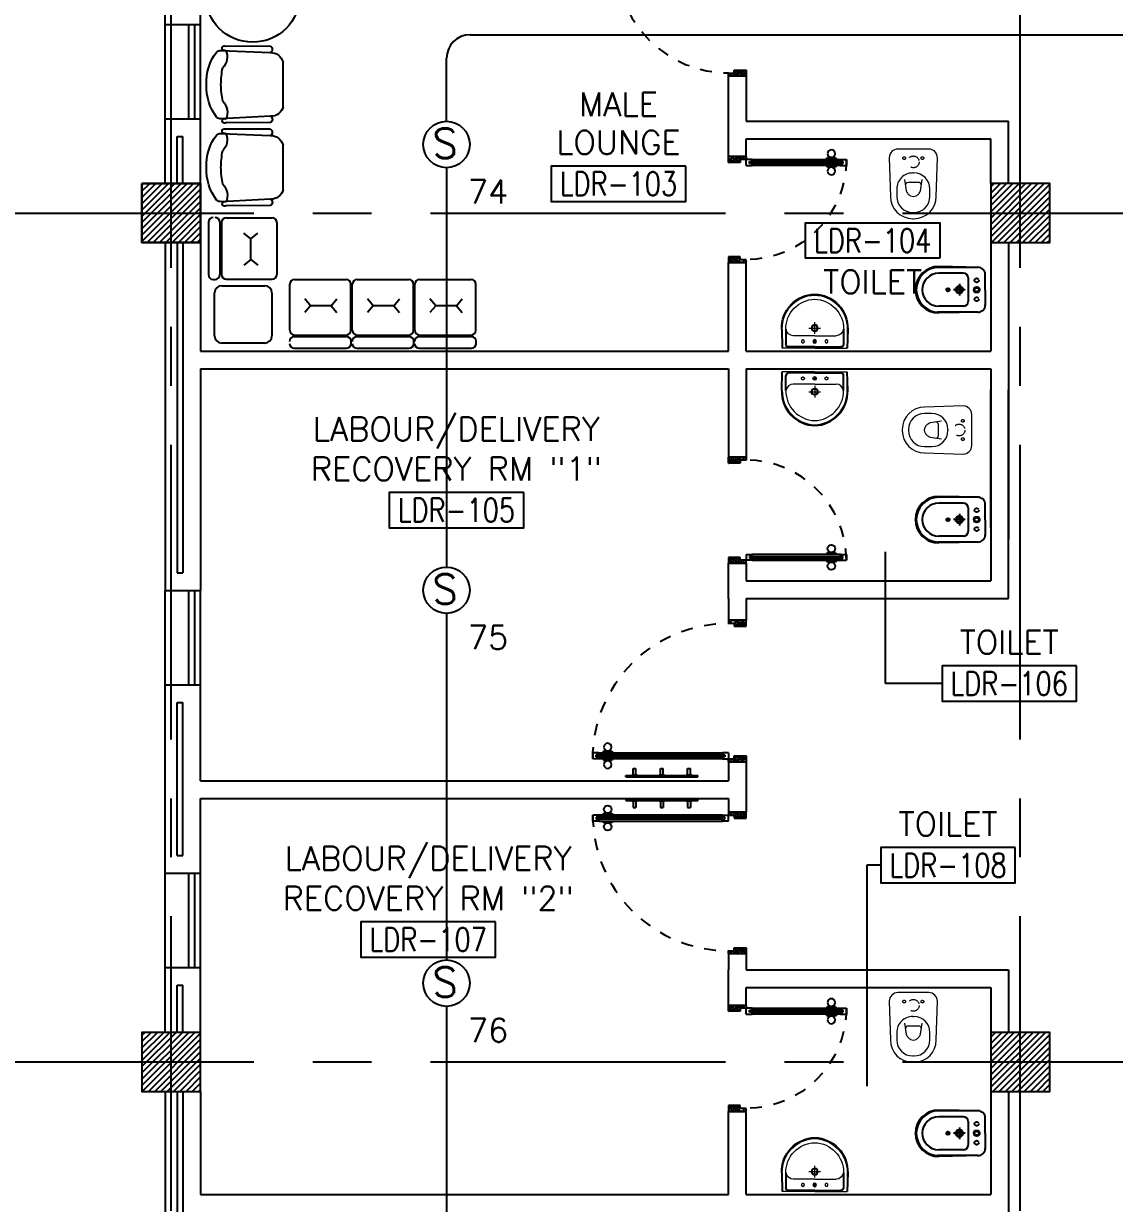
# Model space of a CAD drawing. Extents: x -0.4 to 91.9, y -1.1 to 78.4.
# Drawn here: x 8.9 to 18.15, y 18.95 to 28.96 of the extents above; entities that cross this region are included whole.
import ezdxf
from ezdxf.enums import TextEntityAlignment as Align

# ---------------------------------------------------------------- set-up
doc = ezdxf.new("R2010")
doc.units = 0
doc.header["$MEASUREMENT"] = 0
doc.header["$PDMODE"] = 34
for name, pattern in [('CENTERX2', [4, 2.5, -0.5, 0.5, -0.5]), ('DASHED', [0.75, 0.5, -0.25]), ('HIDDEN', [0.375, 0.25, -0.125]), ('HIDDEN2', [0.1875, 0.125, -0.0625])]:
    doc.linetypes.add(name, pattern=pattern)
doc.layers.get('0').update_dxf_attribs({"color": 11, "linetype": 'CONTINUOUS'})
doc.layers.get('DEFPOINTS').update_dxf_attribs({"color": 11, "linetype": 'CONTINUOUS'})
for name, color, linetype in [('AX-DIM', 11, 'CONTINUOUS'), ('AXES', 11, 'CENTERX2'), ('COL', 11, 'CONTINUOUS'), ('DOOR', 11, 'CONTINUOUS'), ('E-FIRE', 4, 'CONTINUOUS'), ('E-WIRE', 4, 'CONTINUOUS'), ('FIX', 11, 'CONTINUOUS'), ('HAT', 11, 'CONTINUOUS'), ('INSUL', 11, 'CONTINUOUS'), ('NON-MEDICAL', 11, 'CONTINUOUS'), ('RM-BOX', 11, 'CONTINUOUS'), ('RM-NAME', 11, 'CONTINUOUS'), ('RM-NO', 11, 'CONTINUOUS'), ('WALL', 11, 'CONTINUOUS'), ('WIN', 11, 'CONTINUOUS')]:
    doc.layers.add(name, color=color, linetype=linetype)
doc.styles.add('ROMANS', font='ROMANS.shx', dxfattribs={"width": 0.6})
doc.dimstyles.new('STANDARD in', dxfattribs={"dimtxt": 0.24, "dimasz": 0.1, "dimexe": 0.07, "dimexo": 0.05, "dimgap": 0.05, "dimtad": 1, "dimdec": 0, "dimlfac": 1000, "dimzin": 0, "dimdsep": 46, "dimtxsty": 'ROMANS', "dimblk": 'ARCHTICK', "dimcen": 0.05, "dimdle": 0.05, "dimclrd": 7, "dimclre": 7, "dimclrt": 2, "dimadec": 0, "dimazin": 0, "dimtfac": 1, "dimtdec": 0, "dimtmove": 2, "dimatfit": 3, "dimldrblk": 'ARCHTICK', "dimfxl": 0, "dimtolj": 1, "dimtzin": 0, "dimarcsym": 0})

# ---------------------------------------------------------------- blocks, each defined once
blk = doc.blocks.new('*X77')
at = {"color": 0}
for p, q in [((31339, 132685), (31804, 133150)), ((31339, 132738), (31751, 133150)), ((31339, 132791), (31698, 133150)), ((31339, 132844), (31645, 133150)), ((31339, 132897), (31592, 133150)), ((31339, 132950), (31538, 133150)), ((31339, 133003), (31485, 133150)), ((31339, 133057), (31432, 133150)), ((31339, 133110), (31379, 133150)), ((31357, 132650), (31839, 133132)), ((31410, 132650), (31839, 133079)), ((31463, 132650), (31839, 133026)), ((31516, 132650), (31839, 132973)), ((31569, 132650), (31839, 132920)), ((31622, 132650), (31839, 132867)), ((31675, 132650), (31839, 132814)), ((31728, 132650), (31839, 132761)), ((31781, 132650), (31839, 132708)), ((31834, 132650), (31839, 132655))]:
    blk.add_line(p, q, dxfattribs=at)
blk = doc.blocks.new('*X76')
at = {"color": 0}
for p, q in [((24139, 132698), (24591, 133150)), ((24139, 132751), (24538, 133150)), ((24139, 132804), (24485, 133150)), ((24139, 132857), (24432, 133150)), ((24139, 132910), (24379, 133150)), ((24139, 132963), (24326, 133150)), ((24139, 133016), (24273, 133150)), ((24139, 133069), (24220, 133150)), ((24139, 133122), (24167, 133150)), ((24144, 132650), (24639, 133145)), ((24197, 132650), (24639, 133092)), ((24250, 132650), (24639, 133039)), ((24303, 132650), (24639, 132986)), ((24356, 132650), (24639, 132933)), ((24409, 132650), (24639, 132880)), ((24462, 132650), (24639, 132827)), ((24515, 132650), (24639, 132774)), ((24568, 132650), (24639, 132720)), ((24621, 132650), (24639, 132667))]:
    blk.add_line(p, q, dxfattribs=at)
blk = doc.blocks.new('*X71')
at = {"color": 0}
for p, q in [((31339, 139898), (31791, 140350)), ((31339, 139951), (31738, 140350)), ((31339, 140004), (31685, 140350)), ((31339, 140057), (31632, 140350)), ((31339, 140110), (31579, 140350)), ((31339, 140163), (31526, 140350)), ((31339, 140216), (31473, 140350)), ((31339, 140269), (31420, 140350)), ((31339, 140322), (31367, 140350)), ((31344, 139850), (31839, 140345)), ((31397, 139850), (31839, 140292)), ((31450, 139850), (31839, 140239)), ((31503, 139850), (31839, 140186)), ((31556, 139850), (31839, 140133)), ((31609, 139850), (31839, 140080)), ((31662, 139850), (31839, 140027)), ((31715, 139850), (31839, 139974)), ((31768, 139850), (31839, 139920)), ((31821, 139850), (31839, 139867))]:
    blk.add_line(p, q, dxfattribs=at)
blk = doc.blocks.new('*X70')
at = {"color": 0}
for p, q in [((24139, 139857), (24632, 140350)), ((24139, 139910), (24579, 140350)), ((24139, 139963), (24526, 140350)), ((24139, 140016), (24473, 140350)), ((24139, 140069), (24420, 140350)), ((24139, 140122), (24367, 140350)), ((24139, 140175), (24314, 140350)), ((24139, 140228), (24260, 140350)), ((24139, 140282), (24207, 140350)), ((24139, 140335), (24154, 140350)), ((24185, 139850), (24639, 140304)), ((24238, 139850), (24639, 140251)), ((24291, 139850), (24639, 140198)), ((24344, 139850), (24639, 140145)), ((24397, 139850), (24639, 140092)), ((24450, 139850), (24639, 140039)), ((24503, 139850), (24639, 139986)), ((24556, 139850), (24639, 139933)), ((24609, 139850), (24639, 139880))]:
    blk.add_line(p, q, dxfattribs=at)
blk = doc.blocks.new('_ARCHTICK')
at = {"color": 0, "linetype": 'ByBlock', "const_width": 0.15}
blk.add_lwpolyline([(-0.5, -0.5), (0.5, 0.5)], dxfattribs=at)
blk = doc.blocks.new('*D167')
at = {"layer": 'AX-DIM', "color": 7, "lineweight": -2, "ltscale": 0.3}
for p, q in [((1.683, 5.45), (1.683, 64.87)), ((9.805, 64.82), (1.613, 64.82)), ((10.483, 5.5), (1.613, 5.5))]:
    blk.add_line(p, q, dxfattribs=at)
at = {"layer": 'DEFPOINTS', "color": 0, "ltscale": 0.3}
for p in [(1.683, 64.82), (9.855, 64.82), (10.533, 5.5)]:
    blk.add_point(p, dxfattribs=at)
at = {"layer": 'AX-DIM', "color": 7, "lineweight": -2, "ltscale": 0.3, "xscale": 0.1, "yscale": 0.1, "zscale": 0.1}
for p, rotation in [((1.683, 64.82), 90), ((1.683, 5.5), 270)]:
    blk.add_blockref('_ARCHTICK', p, dxfattribs=dict(at, rotation=rotation))
at = {"layer": 'AX-DIM', "color": 2, "ltscale": 0.3, "insert": (1.513, 35.16), "char_height": 0.24, "attachment_point": 5, "rotation": 90, "style": 'ROMANS'}
blk.add_mtext('\\A1;59320', dxfattribs=at)
blk = doc.blocks.new('COL50')
at = {"layer": 'COL'}
blk.add_lwpolyline([(-250, 250), (-250, -250), (250, -250), (250, 250)], close=True, dxfattribs=at)
blk = doc.blocks.new('RM1')
at = {"layer": 'RM-BOX'}
blk.add_lwpolyline([(570, -200), (-570, -200), (-570, -500), (570, -500)], close=True, dxfattribs=at)
at = {"layer": 'RM-NAME', "style": 'ROMANS'}
for tag, p in [('ROOMNAME1', (0, 324)), ('ROOMNAME2', (0, 0))]:
    blk.add_attdef(tag, text='', height=200, dxfattribs=at).set_placement(p, align=Align.MIDDLE)
at = {"layer": 'RM-NO', "style": 'ROMANS', "width": 0.8}
blk.add_attdef('ROOMNO', text='', height=200, dxfattribs=at).set_placement((0, -350), align=Align.MIDDLE)
blk = doc.blocks.new('DOOR90')
at = {"layer": 'DOOR', "color": 0, "linetype": 'ByBlock'}
for p, q in [((-150, 0), (-150, -25)), ((-150, 0), (0, 0)), ((0, -50), (0, 0)), ((-1000, -25), (-1000, -75)), ((-1000, -75), (-1000, -25)), ((-950, -25), (-1000, -25)), ((-950, -75), (-1000, -75)), ((-970, -42), (-970, -58)), ((-950, -42), (-970, -42)), ((-950, -58), (-970, -58)), ((-950, -25), (-950, -42)), ((-950, -58), (-950, -75)), ((-918, -25), (-918, -18)), ((-828, -18), (-918, -18)), ((-918, -75), (-918, -82)), ((-828, -82), (-918, -82)), ((-905, -18), (-905, -9)), ((-905, -9), (-840, -9)), ((-905, -18), (-840, -18)), ((-905, -82), (-905, -91)), ((-905, -82), (-840, -82)), ((-905, -91), (-840, -91)), ((-840, -18), (-840, -9)), ((-840, -82), (-840, -91)), ((-828, -25), (-828, -18)), ((-828, -75), (-828, -82)), ((-200, -42), (-200, -25)), ((-200, -25), (-150, -25)), ((-180, -42), (-200, -42)), ((-200, -75), (-200, -58)), ((-200, -58), (-180, -58)), ((-150, -75), (-200, -75)), ((-180, -58), (-180, -42)), ((-150, -75), (-150, -25)), ((-150, -25), (-100, -25)), ((-100, -25), (-100, -50)), ((-100, -50), (0, -50)), ((-150, -900), (-150, -875)), ((-150, -875), (-100, -875)), ((0, -900), (-150, -900)), ((-150, -900), (0, -900)), ((-100, -850), (0, -850)), ((-100, -875), (-100, -850)), ((0, -850), (0, -900))]:
    blk.add_line(p, q, dxfattribs=at)
at = {"layer": 'DOOR', "color": 9, "linetype": 'ByBlock'}
for p, q in [((0, -50), (-114, 0)), ((0, -50), (-40, 0)), ((0, -50), (-100, -37)), ((0, -850), (-114, -900)), ((0, -850), (-100, -863)), ((0, -850), (-40, -900))]:
    blk.add_line(p, q, dxfattribs=at)
at = {"layer": 'DOOR', "linetype": 'ByBlock'}
for p, q in [((-200, -25), (-950, -25)), ((-200, -42), (-950, -42)), ((-200, -58), (-950, -58)), ((-950, -75), (-200, -75))]:
    blk.add_line(p, q, dxfattribs=at)
at = {"layer": 'DOOR', "color": 0, "linetype": 'ByBlock'}
for centre in [(-873, 24), (-873, -124)]:
    blk.add_circle(centre, 32.4, dxfattribs=at)
at = {"layer": 'DOOR', "color": 9, "linetype": 'ByBlock'}
for centre, radius, start, end in [((0, -50), 154, 161.1053, 166.2858), ((0, -50), 134, 158.1598, 169.28), ((0, -50), 94.4, 148.0182, 180), ((0, -50), 74.4, 137.7764, 180), ((0, -50), 114, 154.0838, 167.3774), ((0, -50), 54.4, 113.2074, 180), ((0, -50), 34.4, 90, 180), ((0, -50), 14.4, 90, 180), ((0, -850), 154, 193.7142, 198.8947), ((0, -850), 134, 190.72, 201.8402), ((0, -850), 94.4, 180, 211.9818), ((0, -850), 74.4, 180, 222.2236), ((0, -850), 54.4, 180, 246.7926), ((0, -850), 34.4, 180, 270), ((0, -850), 14.4, 180, 270)]:
    blk.add_arc(centre, radius, start, end, dxfattribs=at)
at = {"layer": 'DOOR', "linetype": 'HIDDEN', "ltscale": 0.5}
blk.add_arc((-150, -25), 850, 180, 270, dxfattribs=at)
blk = doc.blocks.new('DOOR100')
at = {"layer": 'DOOR', "color": 0, "linetype": 'ByBlock'}
for p, q in [((-82, 1205), (-91, 1205)), ((-91, 1205), (-91, 1140)), ((-75, 1218), (-82, 1218)), ((-82, 1128), (-82, 1218)), ((-82, 1205), (-82, 1140)), ((-25, 1300), (-75, 1300)), ((-75, 1300), (-25, 1300)), ((-75, 1250), (-75, 1300)), ((-58, 1250), (-75, 1250)), ((-42, 1270), (-58, 1270)), ((-58, 1250), (-58, 1270)), ((-42, 1250), (-42, 1270)), ((-25, 1250), (-42, 1250)), ((-25, 1250), (-25, 1300)), ((-25, 1218), (-18, 1218)), ((-18, 1128), (-18, 1218)), ((-18, 1205), (-9, 1205)), ((-18, 1205), (-18, 1140)), ((-9, 1205), (-9, 1140)), ((-82, 1140), (-91, 1140)), ((-75, 1128), (-82, 1128)), ((-25, 1128), (-18, 1128)), ((-18, 1140), (-9, 1140)), ((-1200, 0), (-1200, 150)), ((-1200, 150), (-1175, 150)), ((-1200, 150), (-1200, 0)), ((-1175, 150), (-1175, 100)), ((-75, 200), (-58, 200)), ((-75, 150), (-75, 200)), ((-75, 150), (-25, 150)), ((-58, 200), (-58, 180)), ((-58, 180), (-42, 180)), ((-42, 200), (-25, 200)), ((-42, 180), (-42, 200)), ((-25, 200), (-25, 150)), ((0, 150), (-25, 150)), ((-25, 150), (-25, 100)), ((0, 150), (0, 0)), ((-1150, 0), (-1200, 0)), ((-1175, 100), (-1150, 100)), ((-1150, 100), (-1150, 0)), ((-50, 100), (-50, 0)), ((-25, 100), (-50, 100)), ((-50, 0), (0, 0))]:
    blk.add_line(p, q, dxfattribs=at)
at = {"layer": 'DOOR', "linetype": 'ByBlock'}
for p, q in [((-75, 1250), (-75, 200)), ((-58, 200), (-58, 1250)), ((-42, 200), (-42, 1250)), ((-25, 200), (-25, 1250)), ((0, 0), (0, 150))]:
    blk.add_line(p, q, dxfattribs=at)
at = {"layer": 'DOOR', "color": 9, "linetype": 'ByBlock'}
for p, q in [((-1150, 0), (-1200, 114)), ((-50, 0), (0, 114)), ((-1150, 0), (-1200, 40)), ((-1150, 0), (-1163, 100)), ((-50, 0), (-37, 100)), ((-50, 0), (0, 40))]:
    blk.add_line(p, q, dxfattribs=at)
at = {"layer": 'DOOR', "color": 0, "linetype": 'ByBlock'}
for centre in [(-124, 1173), (24, 1173)]:
    blk.add_circle(centre, 32.4, dxfattribs=at)
at = {"layer": 'DOOR', "linetype": 'HIDDEN', "ltscale": 0.5}
blk.add_arc((-25, 150), 1150, 90, 180.0001, dxfattribs=at)
at = {"layer": 'DOOR', "color": 9, "linetype": 'ByBlock'}
for centre, radius, start, end in [((-1150, 0), 154, 103.7142, 108.8947), ((-1150, 0), 134, 100.72, 111.8402), ((-50, 0), 134, 68.1598, 79.28), ((-50, 0), 114, 64.0838, 77.3774), ((-50, 0), 154, 71.1053, 76.2858), ((-1150, 0), 94.4, 90, 121.9818), ((-1150, 0), 74.4, 90, 132.2236), ((-1150, 0), 54.4, 90, 156.7926), ((-1150, 0), 34.4, 90, 180), ((-1150, 0), 14.4, 90, 180), ((-50, 0), 94.4, 58.0182, 90), ((-50, 0), 74.4, 47.7764, 90), ((-50, 0), 54.4, 23.2074, 90), ((-50, 0), 34.4, 0, 90), ((-50, 0), 14.4, 0, 90)]:
    blk.add_arc(centre, radius, start, end, dxfattribs=at)
blk = doc.blocks.new('A$C49F1192B')
at = {"layer": 'DOOR', "color": 0, "linetype": 'ByBlock', "xscale": -1, "rotation": 270}
blk.add_blockref('DOOR100', (0, 1200), dxfattribs=at)
blk = doc.blocks.new('BIDET1')
at = {"layer": 'FIX'}
for p, q in [((-88, 190), (-428, 190)), ((-210, 140), (-420, 140)), ((-25, -3), (-25, 128)), ((-617, 2), (-617, -3)), ((-352, 1), (-352, 1)), ((-350, 5), (-350, 5)), ((-348, 1), (-348, 1)), ((-346, 5), (-346, 5)), ((-344, 9), (-344, 9)), ((-344, 1), (-344, 1)), ((-342, 5), (-342, 5)), ((-341, 9), (-341, 9)), ((-341, 1), (-341, 1)), ((-339, 5), (-339, 5)), ((-337, 1), (-337, 1)), ((-335, 5), (-335, 5)), ((-333, 1), (-333, 1)), ((-170, 100), (-170, -100)), ((-617, -8), (-617, -3)), ((-350, -2), (-350, -2)), ((-348, -6), (-348, -6)), ((-346, -2), (-346, -2)), ((-346, -10), (-346, -10)), ((-344, -6), (-344, -6)), ((-342, -2), (-342, -2)), ((-342, -10), (-342, -10)), ((-341, -6), (-341, -6)), ((-339, -2), (-339, -2)), ((-339, -10), (-339, -10)), ((-337, -6), (-337, -6)), ((-335, -2), (-335, -2)), ((-333, -6), (-333, -6)), ((-331, -2), (-331, -2)), ((-25, -3), (-25, -134)), ((-88, -190), (-428, -190)), ((-210, -140), (-420, -140))]:
    blk.add_line(p, q, dxfattribs=at)
at = {"layer": 'FIX', "linetype": 'ByBlock', "ltscale": 0.3}
for p, q in [((-75, 190), (-420, 197)), ((-75, -190), (-420, -197))]:
    blk.add_line(p, q, dxfattribs=at)
at = {"layer": 'FIX', "linetype": 'DASHED', "ltscale": 0.05}
for p, q in [((-196, 0), (-294, 0)), ((-245, 49), (-245, -49))]:
    blk.add_line(p, q, dxfattribs=at)
at = {"layer": 'FIX'}
for centre, radius in [((-342, 0), 13.8), ((-342, 0), 11), ((-245, 0), 31.7), ((-245, 0), 22.5), ((-98, 0), 24.5), ((-98, 0), 17.5)]:
    blk.add_circle(centre, radius, dxfattribs=at)
at = {"layer": 'FIX', "linetype": 'HIDDEN', "ltscale": 0.05}
for centre in [(-98, 80), (-98, -80)]:
    blk.add_circle(centre, 17.5, dxfattribs=at)
at = {"layer": 'FIX', "linetype": 'ByBlock', "ltscale": 0.3}
blk.add_arc((-420, 0), 197, 90, 270, dxfattribs=at)
at = {"layer": 'FIX'}
for centre, radius, start, end in [((-420, 0), 190, 90, 270), ((-420, 0), 140, 90, 270), ((-210, 100), 40, 0, 90), ((-87, 128), 62.1, 0.1463, 90.8397), ((-210, -100), 40, 270, 0), ((-87, -128), 62.1, 269.1603, 359.8537)]:
    blk.add_arc(centre, radius, start, end, dxfattribs=at)
blk = doc.blocks.new('WC1')
at = {"layer": 'FIX', "lineweight": 20}
for p, q in [((-210, 204), (-538, 194)), ((-475, 141), (-538, 141)), ((-727, 5), (-727, -5)), ((-674, 5), (-674, -5)), ((-534, 24), (-540, 0)), ((-540, 0), (-534, -24)), ((-395, 76), (-490, 60)), ((-339, 5), (-339, -5)), ((-490, -60), (-395, -76)), ((-538, -141), (-475, -141)), ((-538, -194), (-210, -204))]:
    blk.add_line(p, q, dxfattribs=at)
at = {"layer": 'FIX', "linetype": 'Continuous', "lineweight": 20}
blk.add_line((-420, -47), (-420, 45), dxfattribs=at)
at = {"layer": 'FIX', "lineweight": 20}
blk.add_lwpolyline([(-213, -204), (-210, -204, 0.414214), (-137, -131), (-137, 0), (-137, 131, 0.414214), (-210, 204)], format="xyb", dxfattribs=at)
at = {"layer": 'FIX', "linetype": 'HIDDEN2', "lineweight": 20, "ltscale": 0.3}
blk.add_circle((-245, 0), 49.8, dxfattribs=at)
at = {"layer": 'FIX', "linetype": 'HIDDEN', "lineweight": 20, "ltscale": 0.05}
for centre in [(-213, 78), (-213, -77)]:
    blk.add_circle(centre, 11.6, dxfattribs=at)
at = {"layer": 'FIX', "lineweight": 20}
for centre, radius, start, end in [((-538, 5), 189, 90, 180), ((-538, 5), 136, 90, 180), ((-475, 5), 136, 360, 90), ((-473, -7), 68.2, 128.9242, 152.8468), ((-464, -18), 82, 108.496, 128.9242), ((-538, -5), 189, 180, 270), ((-538, -5), 136, 180, 270), ((-473, 7), 68.2, 207.1532, 231.0758), ((-464, 18), 82, 231.0758, 251.504), ((-475, -5), 136, 270, 0)]:
    blk.add_arc(centre, radius, start, end, dxfattribs=at)
at = {"layer": 'FIX', "linetype": 'Continuous', "lineweight": 20}
for centre, start, end in [((-443, 46), 357.6662, 91.6121), ((-442, -46), 268.3879, 2.3338)]:
    blk.add_arc(centre, 22.3, start, end, dxfattribs=at)
blk = doc.blocks.new('LAV1')
at = {"layer": 'FIX', "linetype": 'ByBlock', "ltscale": 0.3}
for p, q in [((-280, 210), (-275, 50)), ((-245, 210), (-245, 85)), ((245, 210), (245, 85)), ((280, 210), (275, 50)), ((0, 60), (-220, 60)), ((0, 60), (220, 60))]:
    blk.add_line(p, q, dxfattribs=at)
at = {"layer": 'FIX', "linetype": 'Continuous', "lineweight": 20}
for p, q in [((-275, 210), (-275, 50)), ((275, 210), (275, 50)), ((0, 155), (-181, 155)), ((0, 155), (181, 155)), ((0, 50), (-275, 50)), ((0, 50), (-252, 50)), ((0, 50), (252, 50)), ((0, 50), (275, 50))]:
    blk.add_line(p, q, dxfattribs=at)
at = {"layer": 'FIX', "linetype": 'DASHED', "lineweight": 20, "ltscale": 0.05}
for p, q in [((50, 220), (-50, 220)), ((0, 170), (0, 270)), ((0, 170), (0, 270))]:
    blk.add_line(p, q, dxfattribs=at)
at = {"layer": 'FIX', "lineweight": 20}
for p, q in [((16, 107), (-15, 107)), ((0, 92), (0, 123))]:
    blk.add_line(p, q, dxfattribs=at)
for centre, radius in [((0, 220), 29.5), ((0, 220), 22.5), ((0, 107), 15.5)]:
    blk.add_circle(centre, radius, dxfattribs=at)
at = {"layer": 'FIX', "linetype": 'HIDDEN', "lineweight": 20, "ltscale": 0.05}
for centre in [(-100, 107), (100, 107)]:
    blk.add_circle(centre, 12.4, dxfattribs=at)
at = {"layer": 'FIX', "linetype": 'ByBlock', "ltscale": 0.3}
for centre, radius, start, end in [((7, 220), 287, 91.3776, 182.0064), ((-7, 220), 287, 357.9936, 88.6224), ((-220, 85), 24.9, 179.7021, 269.9486), ((220, 85), 24.9, 270.0514, 0.2979)]:
    blk.add_arc(centre, radius, start, end, dxfattribs=at)
at = {"layer": 'FIX', "linetype": 'Continuous', "lineweight": 20}
for centre, radius, start, end in [((8, 217), 283, 91.6988, 181.351), ((8, 212), 253, 91.7328, 180.4884), ((-8, 217), 283, 358.649, 88.3012), ((-8, 212), 253, 359.5116, 88.2672), ((-179, 222), 66.9, 190.2006, 268.0786), ((179, 222), 66.9, 271.9214, 349.7994)]:
    blk.add_arc(centre, radius, start, end, dxfattribs=at)
blk = doc.blocks.new('DOOR-10')
at = {"layer": 'DOOR', "color": 0, "linetype": 'ByBlock'}
for p, q in [((-83, 1005), (-92, 1005)), ((-92, 1005), (-92, 940)), ((-76, 1018), (-83, 1018)), ((-83, 928), (-83, 1018)), ((-83, 1005), (-83, 940)), ((-26, 1100), (-76, 1100)), ((-76, 1100), (-26, 1100)), ((-76, 1050), (-76, 1100)), ((-59, 1050), (-76, 1050)), ((-43, 1070), (-59, 1070)), ((-59, 1050), (-59, 1070)), ((-43, 1050), (-43, 1070)), ((-26, 1050), (-43, 1050)), ((-26, 1050), (-26, 1100)), ((-26, 1018), (-18, 1018)), ((-18, 928), (-18, 1018)), ((-18, 1005), (-9, 1005)), ((-18, 1005), (-18, 940)), ((-9, 1005), (-9, 940)), ((-83, 940), (-92, 940)), ((-76, 928), (-83, 928)), ((-26, 928), (-18, 928)), ((-18, 940), (-9, 940)), ((-1001, 0), (-1001, 150)), ((-1001, 150), (-976, 150)), ((-1001, 150), (-1001, 0)), ((-976, 150), (-976, 100)), ((-76, 200), (-59, 200)), ((-76, 150), (-76, 200)), ((-76, 150), (-26, 150)), ((-59, 200), (-59, 180)), ((-59, 180), (-43, 180)), ((-43, 200), (-26, 200)), ((-43, 180), (-43, 200)), ((-26, 200), (-26, 150)), ((-1, 150), (-26, 150)), ((-26, 150), (-26, 100)), ((-951, 0), (-1001, 0)), ((-976, 100), (-951, 100)), ((-951, 100), (-951, 0)), ((-51, 100), (-51, 0)), ((-26, 100), (-51, 100)), ((-51, 0), (-1, 0))]:
    blk.add_line(p, q, dxfattribs=at)
at = {"layer": 'DOOR', "linetype": 'ByBlock'}
for p, q in [((-76, 1050), (-76, 200)), ((-59, 200), (-59, 1050)), ((-43, 200), (-43, 1050)), ((-26, 200), (-26, 1050))]:
    blk.add_line(p, q, dxfattribs=at)
at = {"layer": 'DOOR', "color": 9, "linetype": 'ByBlock'}
for p, q in [((-951, 0), (-1001, 114)), ((-51, 0), (-1, 114)), ((-1, 0), (-1, 150)), ((-951, 0), (-1001, 40)), ((-951, 0), (-964, 100)), ((-51, 0), (-37, 100)), ((-51, 0), (-1, 40))]:
    blk.add_line(p, q, dxfattribs=at)
at = {"layer": 'DOOR', "color": 0, "linetype": 'ByBlock'}
for centre in [(-124, 973), (23, 973)]:
    blk.add_circle(centre, 32.4, dxfattribs=at)
at = {"layer": 'DOOR', "linetype": 'HIDDEN', "ltscale": 0.5}
blk.add_arc((-23, 149), 952, 93.1482, 179.9482, dxfattribs=at)
at = {"layer": 'DOOR', "color": 9, "linetype": 'ByBlock'}
for centre, radius, start, end in [((-951, 0), 154, 103.7142, 108.8947), ((-951, 0), 134, 100.72, 111.8402), ((-51, 0), 134, 68.1598, 79.28), ((-51, 0), 114, 64.0838, 77.3774), ((-51, 0), 154, 71.1053, 76.2858), ((-951, 0), 94.4, 90, 121.9818), ((-951, 0), 74.4, 90, 132.2236), ((-951, 0), 54.4, 90, 156.7926), ((-951, 0), 34.4, 90, 180), ((-951, 0), 14.4, 90, 180), ((-51, 0), 94.4, 58.0182, 90), ((-51, 0), 74.4, 47.7764, 90), ((-51, 0), 54.4, 23.2074, 90), ((-51, 0), 34.4, 0, 90), ((-51, 0), 14.4, 0, 90)]:
    blk.add_arc(centre, radius, start, end, dxfattribs=at)
blk = doc.blocks.new('S')
at = {"layer": 'E-FIRE'}
blk.add_circle((0, 0), 197, dxfattribs=at)
at = {"layer": 'E-FIRE', "color": 3, "style": 'ROMANS'}
blk.add_text('S', height=250, dxfattribs=at).set_placement((-119, -115))

msp = doc.modelspace()

# ---------------------------------------------------------------- linework, layer by layer
at = {"layer": 'AXES'}
for p, q in [((17.35, -1.1143), (17.35, 77.6984)), ((10.15, -1.1143), (10.15, 43.805)), ((0.35, 27.35), (68.39, 27.35)), ((0.35, 20.15), (68.39, 20.15))]:
    msp.add_line(p, q, dxfattribs=at)
at = {"layer": 'E-WIRE', "color": 4}
msp.add_line((12.685, 28.8632), (18.428, 28.8632), dxfattribs=at)
at = {"layer": 'E-WIRE', "linetype": 'ByBlock', "ltscale": 0.3}
msp.add_line((12.485, 28.1291), (12.485, 28.6632), dxfattribs=at)
at = {"layer": 'E-WIRE', "color": 4, "linetype": 'ByBlock'}
for p, q in [((12.485, 27.735), (12.485, 24.3482)), ((12.485, 23.954), (12.485, 21.015)), ((12.485, 20.6208), (12.485, 17.3335))]:
    msp.add_line(p, q, dxfattribs=at)
at = {"layer": 'E-WIRE', "linetype": 'ByBlock'}
msp.add_arc((12.685, 28.6632), 0.2, 90, 180, dxfattribs=at)
at = {"layer": 'INSUL'}
for p, q in [((10.2, 27.6), (10.2, 28)), ((10.2, 28), (10.25, 28)), ((10.25, 27.6), (10.25, 28)), ((10.2, 27.1), (10.2, 24.3)), ((10.25, 27.1), (10.25, 24.3)), ((10.2, 24.3), (10.25, 24.3)), ((10.2, 21.9), (10.2, 23.2)), ((10.2, 23.2), (10.25, 23.2)), ((10.25, 21.9), (10.25, 23.2)), ((10.2, 21.9), (10.25, 21.9)), ((10.2, 20.8), (10.25, 20.8)), ((10.2, 20.4), (10.2, 20.8)), ((10.25, 20.4), (10.25, 20.8)), ((10.2, 19.9), (10.2, 17.1)), ((10.25, 19.9), (10.25, 17.1))]:
    msp.add_line(p, q, dxfattribs=at)
at = {"layer": 'NON-MEDICAL', "extrusion": (0, 0, -1)}
for p, q in [((10.5706, 28.7299), (10.9904, 28.7118)), ((10.9903, 28.7659), (10.6119, 28.7646)), ((11.0995, 28.442), (11.0988, 28.6311)), ((11.1001, 28.2528), (11.0995, 28.442)), ((10.9923, 28.1714), (10.5726, 28.1504)), ((10.5706, 28.0263), (10.9904, 28.0082)), ((10.9903, 28.0623), (10.6119, 28.061)), ((10.9925, 28.1173), (10.6141, 28.116)), ((11.0995, 27.7383), (11.0988, 27.9275)), ((11.1001, 27.5492), (11.0995, 27.7383)), ((10.9923, 27.4677), (10.5726, 27.4468)), ((10.9925, 27.4137), (10.6141, 27.4124))]:
    msp.add_line(p, q, dxfattribs=at)
at = {"layer": 'NON-MEDICAL'}
for p, q in [((10.4658, 27.2722), (10.4658, 26.8279)), ((10.563, 27.2722), (10.563, 26.8279)), ((10.5768, 27.2696), (10.5768, 26.8305)), ((10.6168, 27.3096), (11.0068, 27.3096)), ((11.0468, 27.2696), (11.0468, 26.8305)), ((10.8257, 27.1321), (10.7673, 27.1808)), ((10.8257, 27.1321), (10.884, 27.1808)), ((10.8257, 26.957), (10.8257, 27.1321)), ((10.8257, 26.957), (10.7673, 26.9084)), ((10.8257, 26.957), (10.884, 26.9084)), ((10.5058, 26.7879), (10.523, 26.7879)), ((10.5058, 26.7879), (10.523, 26.7879)), ((10.5792, 26.7341), (10.944, 26.7341)), ((10.6168, 26.7905), (11.0068, 26.7905)), ((10.6168, 26.7905), (11.0068, 26.7905)), ((11.1548, 26.3559), (11.1548, 26.7459)), ((11.1948, 26.7859), (11.634, 26.7859)), ((11.674, 26.3559), (11.674, 26.7459)), ((11.674, 26.3559), (11.674, 26.7459)), ((11.686, 26.3559), (11.686, 26.7459)), ((11.726, 26.7859), (12.1652, 26.7859)), ((12.2052, 26.3559), (12.2052, 26.7459)), ((12.2052, 26.3559), (12.2052, 26.7459)), ((12.2155, 26.3559), (12.2155, 26.7459)), ((12.2555, 26.7859), (12.6946, 26.7859)), ((12.7346, 26.3559), (12.7346, 26.7459)), ((12.7346, 26.3559), (12.7346, 26.7459)), ((10.5184, 26.3085), (10.5184, 26.6733)), ((11.0048, 26.6733), (11.0048, 26.3085)), ((11.3323, 26.5648), (11.2837, 26.6232)), ((11.5075, 26.5648), (11.5561, 26.6232)), ((11.8635, 26.5648), (11.8149, 26.6232)), ((12.0386, 26.5648), (12.0873, 26.6232)), ((12.393, 26.5648), (12.3443, 26.6232)), ((12.5681, 26.5648), (12.6167, 26.6232)), ((11.3323, 26.5648), (11.2837, 26.5065)), ((11.5075, 26.5648), (11.3323, 26.5648)), ((11.5075, 26.5648), (11.5561, 26.5065)), ((11.8635, 26.5648), (11.8149, 26.5065)), ((12.0386, 26.5648), (11.8635, 26.5648)), ((12.0386, 26.5648), (12.0873, 26.5065)), ((12.393, 26.5648), (12.3443, 26.5065)), ((12.5681, 26.5648), (12.393, 26.5648)), ((12.5681, 26.5648), (12.6167, 26.5065)), ((10.944, 26.2477), (10.5792, 26.2477)), ((11.1922, 26.3022), (11.6366, 26.3022)), ((11.1948, 26.3159), (11.634, 26.3159)), ((11.6766, 26.2449), (11.6766, 26.2622)), ((11.6766, 26.2449), (11.6766, 26.2622)), ((11.7234, 26.3022), (12.1678, 26.3022)), ((11.726, 26.3159), (12.1652, 26.3159)), ((12.2078, 26.2449), (12.2078, 26.2622)), ((12.2078, 26.2449), (12.2078, 26.2622)), ((12.2529, 26.3022), (12.6972, 26.3022)), ((12.2555, 26.3159), (12.6946, 26.3159)), ((12.7372, 26.2449), (12.7372, 26.2622)), ((12.7372, 26.2449), (12.7372, 26.2622)), ((11.1922, 26.2049), (11.6366, 26.2049)), ((11.7234, 26.2049), (12.1678, 26.2049)), ((12.2529, 26.2049), (12.6972, 26.2049)), ((14.0672, 22.6379), (14.0906, 22.6379)), ((14.0672, 22.5839), (14.0672, 22.6379)), ((14.0906, 22.5839), (14.0906, 22.6379)), ((14.2979, 22.5839), (14.2979, 22.6379)), ((14.2979, 22.6379), (14.3214, 22.6379)), ((14.3214, 22.5839), (14.3214, 22.6379)), ((14.5287, 22.5839), (14.5287, 22.6379)), ((14.5287, 22.6379), (14.5521, 22.6379)), ((14.5521, 22.5839), (14.5521, 22.6379)), ((14.0049, 22.5675), (14.0049, 22.5793)), ((14.0049, 22.5793), (14.6145, 22.5793)), ((14.0049, 22.5675), (14.6145, 22.5675)), ((14.0558, 22.5839), (14.102, 22.5839)), ((14.0558, 22.5793), (14.0558, 22.5839)), ((14.102, 22.5793), (14.102, 22.5839)), ((14.2866, 22.5839), (14.3327, 22.5839)), ((14.2866, 22.5793), (14.2866, 22.5839)), ((14.3327, 22.5793), (14.3327, 22.5839)), ((14.5173, 22.5793), (14.5173, 22.5839)), ((14.5173, 22.5839), (14.5635, 22.5839)), ((14.5635, 22.5793), (14.5635, 22.5839)), ((14.6145, 22.5675), (14.6145, 22.5793)), ((14.0049, 22.3798), (14.0049, 22.368)), ((14.0049, 22.3798), (14.6145, 22.3798)), ((14.0049, 22.368), (14.6145, 22.368)), ((14.0558, 22.368), (14.0558, 22.3634)), ((14.0558, 22.3634), (14.102, 22.3634)), ((14.0672, 22.3634), (14.0672, 22.3094)), ((14.0906, 22.3634), (14.0906, 22.3094)), ((14.102, 22.368), (14.102, 22.3634)), ((14.2866, 22.368), (14.2866, 22.3634)), ((14.2866, 22.3634), (14.3327, 22.3634)), ((14.2979, 22.3634), (14.2979, 22.3094)), ((14.3214, 22.3634), (14.3214, 22.3094)), ((14.3327, 22.368), (14.3327, 22.3634)), ((14.5173, 22.368), (14.5173, 22.3634)), ((14.5173, 22.3634), (14.5635, 22.3634)), ((14.5287, 22.3634), (14.5287, 22.3094)), ((14.5521, 22.3634), (14.5521, 22.3094)), ((14.5635, 22.368), (14.5635, 22.3634)), ((14.6145, 22.3798), (14.6145, 22.368)), ((14.0672, 22.3094), (14.0906, 22.3094)), ((14.2979, 22.3094), (14.3214, 22.3094)), ((14.5287, 22.3094), (14.5521, 22.3094))]:
    msp.add_line(p, q, dxfattribs=at)
msp.add_circle((10.8411, 29.1995), 0.4, dxfattribs=at)
at = {"layer": 'NON-MEDICAL', "extrusion": (0, 0, -1)}
for centre, radius, start, end in [((-10.5689, 28.679), 0.051, 50.2645, 91.892), ((-10.6007, 28.7486), 0.0195, 234.64829, 124.96008), ((-10.4896, 28.6753), 0.1352, 154.8807, 223.77179), ((-10.9763, 28.7388), 0.0304, 117.22552, 242.38284), ((-10.8621, 28.4659), 0.412, 356.36093, 37.75712), ((-10.9943, 28.6039), 0.108, 87.9438, 165.40436), ((-11.3232, 28.433), 0.7509, 0.54762, 11.42695), ((-10.8622, 28.4164), 0.412, 321.85124, 3.24743), ((-11.3232, 28.4525), 0.7509, 348.18141, 359.06074), ((-10.4913, 28.2045), 0.1352, 135.83657, 204.72766), ((-10.9954, 28.2793), 0.108, 194.204, 271.66456), ((-10.5705, 28.2013), 0.051, 267.71636, 309.34386), ((-10.6028, 28.1319), 0.0195, 234.64829, 124.96008), ((-10.9784, 28.1443), 0.0304, 117.22552, 242.38284), ((-10.5689, 27.9754), 0.051, 50.2645, 91.892), ((-10.6007, 28.045), 0.0195, 234.64829, 124.96008), ((-10.4896, 27.9716), 0.1352, 154.8807, 223.77179), ((-10.9763, 28.0352), 0.0304, 117.22552, 242.38284), ((-10.8621, 27.7623), 0.412, 356.36093, 37.75712), ((-10.9943, 27.9003), 0.108, 87.9438, 165.40436), ((-11.3232, 27.7294), 0.7509, 0.54762, 11.42695), ((-10.8622, 27.7128), 0.412, 321.85124, 3.24743), ((-11.3232, 27.7489), 0.7509, 348.18141, 359.06074), ((-10.4913, 27.5009), 0.1352, 135.83657, 204.72766), ((-10.9954, 27.5757), 0.108, 194.204, 271.66456), ((-10.5705, 27.4977), 0.051, 267.71636, 309.34386), ((-10.6028, 27.4283), 0.0195, 234.64829, 124.96008), ((-10.9784, 27.4407), 0.0304, 117.22552, 242.38284)]:
    msp.add_arc(centre, radius, start, end, dxfattribs=at)
at = {"layer": 'NON-MEDICAL'}
for centre, radius, start, end in [((10.5058, 27.2722), 0.04, 90, 180), ((10.523, 27.2722), 0.04, 0, 90), ((10.6168, 27.2696), 0.04, 90, 180), ((11.0068, 27.2696), 0.04, 0, 90), ((10.5058, 26.8279), 0.04, 180, 270), ((10.523, 26.8279), 0.04, 270, 0), ((10.6168, 26.8305), 0.04, 180, 270), ((11.0068, 26.8305), 0.04, 270, 0), ((10.5792, 26.6733), 0.0608, 90, 180), ((10.944, 26.6733), 0.0608, 0, 90), ((11.1948, 26.7459), 0.04, 90, 180), ((11.634, 26.7459), 0.04, 0, 90), ((11.726, 26.7459), 0.04, 90, 180), ((12.1652, 26.7459), 0.04, 0, 90), ((12.2555, 26.7459), 0.04, 90, 180), ((12.6946, 26.7459), 0.04, 0, 90), ((11.1948, 26.3559), 0.04, 180, 270), ((11.634, 26.3559), 0.04, 270, 0), ((11.726, 26.3559), 0.04, 180, 270), ((12.1652, 26.3559), 0.04, 270, 0), ((12.2555, 26.3559), 0.04, 180, 270), ((12.6946, 26.3559), 0.04, 270, 0), ((10.5792, 26.3085), 0.0608, 180, 270), ((10.944, 26.3085), 0.0608, 270, 0), ((11.1922, 26.2622), 0.04, 90, 180), ((11.1922, 26.2449), 0.04, 180, 270), ((11.6366, 26.2622), 0.04, 0, 90), ((11.6366, 26.2449), 0.04, 270, 0), ((11.7234, 26.2622), 0.04, 90, 180), ((11.7234, 26.2449), 0.04, 180, 270), ((12.1678, 26.2622), 0.04, 0, 90), ((12.1678, 26.2449), 0.04, 270, 0), ((12.2529, 26.2622), 0.04, 90, 180), ((12.2529, 26.2449), 0.04, 180, 270), ((12.6972, 26.2622), 0.04, 0, 90), ((12.6972, 26.2449), 0.04, 270, 0)]:
    msp.add_arc(centre, radius, start, end, dxfattribs=at)
at = {"layer": 'RM-NAME', "color": 5, "linetype": 'ByBlock'}
for p, q in [((16.2058, 23.3603), (16.2058, 24.4762)), ((16.6865, 23.3603), (16.2058, 23.3603)), ((16.1677, 21.818), (16.0484, 21.818)), ((16.0484, 21.818), (16.0484, 19.9445))]:
    msp.add_line(p, q, dxfattribs=at)
at = {"layer": 'WALL'}
for p, q in [((10.1, 28.95), (10.1, 31.7)), ((10.4, 28.95), (10.4, 29.675)), ((10.1, 28.95), (10.4, 28.95)), ((14.875, 27.83), (14.875, 28.5135)), ((15.025, 28.5135), (14.875, 28.5135)), ((15.025, 28.5135), (15.025, 28.13)), ((10.1, 27.6), (10.1, 28.15)), ((10.1, 28.15), (10.4, 28.15)), ((10.4, 27.6), (10.4, 28.15)), ((15.025, 28.13), (17.25, 28.13)), ((17.25, 27.605), (17.25, 28.13)), ((15.025, 27.98), (17.1, 27.98)), ((15.025, 27.83), (15.025, 27.98)), ((17.1, 27.6), (17.1, 27.98)), ((14.875, 27.83), (15.025, 27.83)), ((10.1, 27.1), (10.1, 24.15)), ((10.4, 27.1), (10.4, 26.18)), ((17.1, 27.1), (17.1, 26.18)), ((17.25, 27.1), (17.25, 24.585)), ((14.875, 26.18), (14.875, 26.93)), ((14.875, 26.93), (15.025, 26.93)), ((15.025, 26.18), (15.025, 26.93)), ((10.4, 26.18), (14.875, 26.18)), ((15.025, 26.18), (17.1, 26.18)), ((15.025, 26.18), (16.925, 26.18)), ((10.4, 26.03), (14.875, 26.03)), ((10.4, 26.03), (10.4, 24.15)), ((14.875, 26.03), (14.875, 25.28)), ((15.025, 26.03), (15.025, 25.28)), ((15.025, 26.03), (17.1, 26.03)), ((17.1, 26.03), (17.1, 24.23)), ((17.1, 24.6821), (17.1, 25.85)), ((17.25, 24.08), (17.25, 25.85)), ((14.875, 25.28), (15.025, 25.28)), ((14.875, 24.38), (15.025, 24.38)), ((15.025, 24.38), (15.025, 24.23)), ((15.025, 24.23), (17.1, 24.23)), ((10.1, 24.15), (10.4, 24.15)), ((14.875, 24.08), (14.875, 23.8965)), ((15.025, 24.08), (17.25, 24.08)), ((15.025, 24.08), (15.025, 23.8965)), ((10.1, 21.75), (10.1, 23.35)), ((10.1, 23.35), (10.4, 23.35)), ((10.4, 22.535), (10.4, 23.35)), ((14.875, 22.6965), (14.875, 22.535)), ((15.025, 22.6965), (15.025, 22.2685)), ((10.4, 22.535), (14.875, 22.535)), ((10.4, 22.385), (14.875, 22.385)), ((10.4, 21.75), (10.4, 22.385)), ((14.875, 22.385), (14.875, 22.2685)), ((14.875, 22.2685), (15.025, 22.2685)), ((10.1, 21.75), (10.4, 21.75)), ((14.875, 21.0685), (15.025, 21.0685)), ((14.875, 21.0685), (14.875, 20.93)), ((15.025, 21.0685), (15.025, 20.93)), ((10.1, 20.95), (10.4, 20.95)), ((10.1, 20.4), (10.1, 20.95)), ((10.4, 20.4), (10.4, 20.95)), ((14.875, 20.63), (14.875, 20.93)), ((15.025, 20.93), (17.25, 20.93)), ((17.25, 20.93), (17.25, 20.4)), ((15.025, 20.78), (17.1, 20.78)), ((15.025, 20.63), (15.025, 20.78)), ((17.1, 20.78), (17.1, 20.4)), ((14.875, 20.63), (15.025, 20.63)), ((10.1, 19.9), (10.1, 16.95)), ((10.4, 19.9), (10.4, 19.025)), ((17.1, 19.9), (17.1, 19.025)), ((17.25, 19.9), (17.25, 18.725)), ((14.875, 19.025), (14.875, 19.73)), ((14.875, 19.73), (15.025, 19.73)), ((15.025, 19.025), (15.025, 19.73)), ((10.4, 19.025), (14.875, 19.025)), ((15.025, 19.025), (17.1, 19.025))]:
    msp.add_line(p, q, dxfattribs=at)
at = {"layer": 'WALL', "linetype": 'ByBlock'}
for p, q in [((14.875, 24.08), (14.875, 24.38)), ((14.875, 23.8965), (15.025, 23.8965)), ((14.875, 22.6965), (15.025, 22.6965))]:
    msp.add_line(p, q, dxfattribs=at)
at = {"layer": 'WALL', "linetype": 'ByBlock', "ltscale": 0.3}
for points in [[(9.9, 27.6), (10.4, 27.6), (10.4, 27.1), (9.9, 27.1)], [(17.6, 27.6), (17.1, 27.6), (17.1, 27.1), (17.6, 27.1)], [(9.9, 19.9), (10.4, 19.9), (10.4, 20.4), (9.9, 20.4)], [(17.1, 19.9), (17.6, 19.9), (17.6, 20.4), (17.1, 20.4)]]:
    msp.add_lwpolyline(points, close=True, dxfattribs=at)
at = {"layer": 'WIN'}
for p, q in [((10.1, 28.15), (10.1, 28.95)), ((10.3, 28.15), (10.3, 28.95)), ((10.35, 28.15), (10.35, 28.95)), ((10.4, 28.15), (10.4, 28.95)), ((10.1, 23.35), (10.1, 24.15)), ((10.3, 23.35), (10.3, 24.15)), ((10.35, 23.35), (10.35, 24.15)), ((10.4, 23.35), (10.4, 24.15)), ((10.1, 20.95), (10.1, 21.75)), ((10.3, 20.95), (10.3, 21.75)), ((10.35, 20.95), (10.35, 21.75)), ((10.4, 20.95), (10.4, 21.75))]:
    msp.add_line(p, q, dxfattribs=at)

# ---------------------------------------------------------------- block references
at = {"ltscale": 1000, "xscale": -0.001, "yscale": 0.001, "zscale": 0.001}
for p in [(15.6065, 26.155), (15.6065, 19)]:
    msp.add_blockref('LAV1', p, dxfattribs=at)
at = {"ltscale": 1000, "xscale": 0.001, "yscale": 0.001, "zscale": 0.001, "rotation": 180}
msp.add_blockref('LAV1', (15.6065, 26.055), dxfattribs=at)
at = {"layer": 'COL', "xscale": 0.001, "yscale": 0.001, "zscale": 0.001}
for p in [(10.15, 27.35), (17.35, 27.35), (10.15, 20.15), (17.35, 20.15)]:
    msp.add_blockref('COL50', p, dxfattribs=at)
at = {"layer": 'DOOR', "color": 0, "linetype": 'ByBlock', "ltscale": 0.3, "xscale": 0.001, "yscale": 0.001, "zscale": 0.001}
for name, p, rotation in [('DOOR-10', (15.025, 29.5142), 90), ('A$C49F1192B', (15.025, 23.8965), 180)]:
    msp.add_blockref(name, p, dxfattribs=dict(at, rotation=rotation))
at = {"layer": 'DOOR', "color": 0, "linetype": 'ByBlock', "xscale": -0.001, "yscale": 0.001, "zscale": 0.001}
for p in [(14.875, 27.83), (14.875, 20.63)]:
    msp.add_blockref('DOOR90', p, dxfattribs=at)
at = {"layer": 'DOOR', "color": 0, "linetype": 'ByBlock', "xscale": 0.001, "yscale": 0.001, "zscale": 0.001, "rotation": 180}
msp.add_blockref('DOOR90', (14.875, 24.38), dxfattribs=at)
at = {"layer": 'DOOR', "color": 0, "linetype": 'ByBlock', "ltscale": 0.3, "xscale": -0.001, "yscale": 0.001, "zscale": 0.001}
msp.add_blockref('A$C49F1192B', (15.025, 21.0685), dxfattribs=at)
at = {"layer": 'E-FIRE', "color": 4, "xscale": 0.0009999999892897904, "yscale": 0.0009999999892897904, "zscale": 0.001}
for p in [(12.485, 27.9321), (12.485, 24.1511), (12.485, 20.8179)]:
    msp.add_blockref('S', p, dxfattribs=at)
at = {"layer": 'FIX', "xscale": 0.001, "yscale": 0.001, "zscale": 0.001, "rotation": 90}
for p in [(16.443, 28.0298), (16.443, 20.8748)]:
    msp.add_blockref('WC1', p, dxfattribs=at)
at = {"layer": 'FIX', "xscale": 0.001, "yscale": 0.001, "zscale": 0.001}
for name, p in [('BIDET1', (17.078, 26.7)), ('WC1', (17.0757, 25.51)), ('BIDET1', (17.078, 24.75)), ('BIDET1', (17.078, 19.545))]:
    msp.add_blockref(name, p, dxfattribs=at)
at = {"layer": 'HAT', "xscale": 0.001, "yscale": 0.001, "zscale": 0.001}
for name in ['*X70', '*X71', '*X76', '*X77']:
    msp.add_blockref(name, (-14.2392, -112.7497), dxfattribs=at)
at = {"layer": 'RM-NAME', "xscale": 0.001, "yscale": 0.001, "zscale": 0.001}
for p, values in [((13.9427, 27.9495), {'ROOMNO': 'LDR-103', 'ROOMNAME2': 'LOUNGE', 'ROOMNAME1': 'MALE'}), ((12.5689, 25.1808), {'ROOMNO': 'LDR-105', 'ROOMNAME2': 'RECOVERY RM "1"', 'ROOMNAME1': 'LABOUR/DELIVERY'}), ((17.2564, 23.7103), {'ROOMNO': 'LDR-106', 'ROOMNAME2': 'TOILET'}), ((16.7376, 22.168), {'ROOMNO': 'LDR-108', 'ROOMNAME2': 'TOILET'}), ((12.3296, 21.5385), {'ROOMNO': 'LDR-107', 'ROOMNAME2': 'RECOVERY RM "2"', 'ROOMNAME1': 'LABOUR/DELIVERY'})]:
    msp.add_blockref('RM1', p, dxfattribs=at).add_auto_attribs(values)
at = {"layer": 'RM-NAME'}
ref = msp.add_blockref('RM1', (16.0983, 26.7668), dxfattribs=dict(at, xscale=-0.001, yscale=0.001, zscale=0.001, rotation=180))
ref.add_attrib('ROOMNO', 'LDR-104', dxfattribs={"layer": 'RM-NO', "height": 0.2, "style": 'ROMANS', "width": 0.8}).set_placement((16.0983, 27.1168), align=Align.MIDDLE)
ref.add_attrib('ROOMNAME2', 'TOILET', dxfattribs={"height": 0.2, "style": 'ROMANS'}).set_placement((16.0983, 26.7668), align=Align.MIDDLE)

# ---------------------------------------------------------------- texts
at = {"layer": 'E-FIRE', "color": 4, "style": 'ROMANS'}
for s, p in [('74', (12.6661, 27.4323)), ('75', (12.6661, 23.6514)), ('76', (12.6661, 20.3181))]:
    msp.add_text(s, height=0.2, dxfattribs=at).set_placement(p)

# ---------------------------------------------------------------- dimensions: what is measured, and where the dimension line sits
at = {"layer": 'AX-DIM'}
dim = msp.add_linear_dim(base=(1.6833, 64.82), p1=(10.5333, 5.5), p2=(9.8548, 64.82), angle=90, dimstyle='STANDARD in', dxfattribs=at)
dim.commit()
dim.dimension.update_dxf_attribs({"geometry": '*D167', "text_midpoint": (1.5133, 35.16)})

doc.saveas('drawing.dxf')
